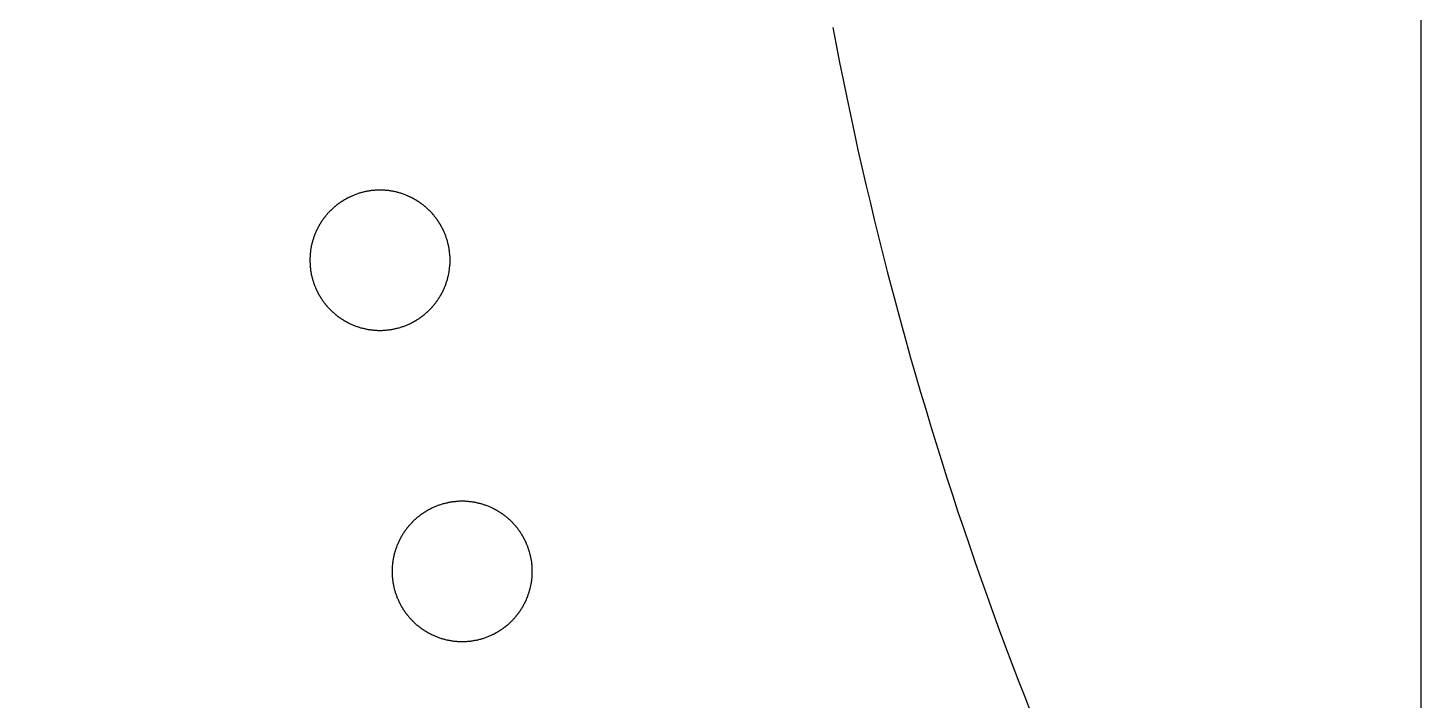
# Model space of a CAD drawing. Extents: x -111 to 2985, y -118 to 122.
# Drawn here: x -42.84 to -31.26, y -53.96 to -48.38 of the extents above; entities that cross this region are included whole.
import ezdxf

# ---------------------------------------------------------------- set-up
doc = ezdxf.new("R2010")
doc.units = 0
doc.layers.add('LAYER_03', color=5, linetype='CONTINUOUS')

msp = doc.modelspace()

# ---------------------------------------------------------------- linework, layer by layer
at = {"layer": 'LAYER_03'}
for points in [[(-110.839, -73.699), (-31.256, -73.699), (-31.256, -42.31)], [(-36.147, -48.371), (-36.119, -48.516), (-36.091, -48.662), (-36.062, -48.807), (-36.032, -48.953), (-36.001, -49.098), (-35.97, -49.243), (-35.938, -49.388), (-35.905, -49.533), (-35.872, -49.678), (-35.838, -49.822), (-35.803, -49.967), (-35.768, -50.111), (-35.732, -50.256), (-35.695, -50.4), (-35.657, -50.543), (-35.619, -50.687), (-35.58, -50.831), (-35.54, -50.974), (-35.5, -51.117), (-35.459, -51.26), (-35.417, -51.403), (-35.375, -51.545), (-35.332, -51.688), (-35.288, -51.83), (-35.244, -51.972), (-35.199, -52.114), (-35.153, -52.255), (-35.107, -52.397), (-35.059, -52.538), (-35.012, -52.678), (-34.963, -52.819), (-34.914, -52.959), (-34.864, -53.099), (-34.814, -53.239), (-34.763, -53.379), (-34.711, -53.518), (-34.658, -53.657), (-34.605, -53.796), (-34.552, -53.934), (-34.497, -54.073)]]:
    msp.add_lwpolyline(points, dxfattribs=at)
for points in [[(-39.33, -50.306), (-39.33, -50.3), (-39.33, -50.293), (-39.33, -50.287), (-39.33, -50.28), (-39.33, -50.274), (-39.331, -50.267), (-39.331, -50.261), (-39.332, -50.254), (-39.333, -50.247), (-39.333, -50.241), (-39.334, -50.234), (-39.335, -50.227), (-39.336, -50.221), (-39.337, -50.214), (-39.338, -50.207), (-39.339, -50.2), (-39.341, -50.194), (-39.342, -50.187), (-39.343, -50.18), (-39.345, -50.173), (-39.347, -50.166), (-39.348, -50.16), (-39.35, -50.153), (-39.352, -50.146), (-39.354, -50.139), (-39.356, -50.132), (-39.358, -50.126), (-39.361, -50.119), (-39.363, -50.112), (-39.365, -50.105), (-39.368, -50.099), (-39.37, -50.092), (-39.373, -50.085), (-39.376, -50.079), (-39.379, -50.072), (-39.382, -50.065), (-39.385, -50.059), (-39.386, -50.055), (-39.388, -50.052), (-39.39, -50.049), (-39.391, -50.045), (-39.393, -50.042), (-39.395, -50.039), (-39.396, -50.036), (-39.398, -50.032), (-39.4, -50.029), (-39.402, -50.026), (-39.403, -50.023), (-39.405, -50.019), (-39.407, -50.016), (-39.409, -50.013), (-39.411, -50.01), (-39.413, -50.006), (-39.415, -50.003), (-39.417, -50), (-39.419, -49.997), (-39.421, -49.994), (-39.423, -49.991), (-39.425, -49.988), (-39.427, -49.984), (-39.429, -49.981), (-39.431, -49.978), (-39.433, -49.975), (-39.435, -49.972), (-39.437, -49.969), (-39.439, -49.966), (-39.442, -49.963), (-39.444, -49.96), (-39.446, -49.957), (-39.448, -49.954), (-39.451, -49.951), (-39.453, -49.948), (-39.455, -49.945), (-39.458, -49.942), (-39.46, -49.939), (-39.462, -49.936), (-39.465, -49.933), (-39.467, -49.93), (-39.47, -49.928), (-39.472, -49.925), (-39.474, -49.922), (-39.477, -49.919), (-39.479, -49.916), (-39.482, -49.913), (-39.485, -49.911), (-39.487, -49.908), (-39.49, -49.905), (-39.492, -49.902), (-39.495, -49.9), (-39.498, -49.897), (-39.5, -49.894), (-39.503, -49.892), (-39.506, -49.889), (-39.508, -49.886), (-39.511, -49.884), (-39.514, -49.881), (-39.517, -49.879), (-39.519, -49.876), (-39.522, -49.874), (-39.525, -49.871), (-39.528, -49.869), (-39.531, -49.866), (-39.533, -49.864), (-39.536, -49.861), (-39.539, -49.859), (-39.542, -49.856), (-39.545, -49.854), (-39.548, -49.852), (-39.551, -49.849), (-39.554, -49.847), (-39.557, -49.845), (-39.56, -49.842), (-39.563, -49.84), (-39.566, -49.838), (-39.569, -49.836), (-39.572, -49.834), (-39.575, -49.831), (-39.578, -49.829), (-39.581, -49.827), (-39.584, -49.825), (-39.587, -49.823), (-39.59, -49.821), (-39.593, -49.819), (-39.597, -49.817), (-39.6, -49.815), (-39.603, -49.813), (-39.606, -49.811), (-39.609, -49.809), (-39.612, -49.807), (-39.616, -49.805), (-39.619, -49.803), (-39.622, -49.801), (-39.625, -49.799), (-39.628, -49.798), (-39.632, -49.796), (-39.635, -49.794), (-39.638, -49.792), (-39.641, -49.791), (-39.645, -49.789), (-39.648, -49.787), (-39.651, -49.785), (-39.654, -49.784), (-39.658, -49.782), (-39.661, -49.781), (-39.664, -49.779), (-39.671, -49.776), (-39.678, -49.773), (-39.684, -49.77), (-39.691, -49.767), (-39.698, -49.765), (-39.704, -49.762), (-39.711, -49.759), (-39.718, -49.757), (-39.725, -49.755), (-39.732, -49.752), (-39.738, -49.75), (-39.745, -49.748), (-39.752, -49.746), (-39.759, -49.744), (-39.766, -49.742), (-39.772, -49.741), (-39.779, -49.739), (-39.786, -49.738), (-39.793, -49.736), (-39.799, -49.735), (-39.806, -49.733), (-39.813, -49.732), (-39.82, -49.731), (-39.826, -49.73), (-39.833, -49.729), (-39.84, -49.728), (-39.847, -49.727), (-39.853, -49.727), (-39.86, -49.726), (-39.867, -49.726), (-39.873, -49.725), (-39.88, -49.725), (-39.886, -49.724), (-39.893, -49.724), (-39.899, -49.724), (-39.906, -49.724), (-39.912, -49.724), (-39.919, -49.724), (-39.925, -49.724), (-39.932, -49.724), (-39.938, -49.724), (-39.945, -49.725), (-39.951, -49.725), (-39.958, -49.726), (-39.965, -49.726), (-39.971, -49.727), (-39.978, -49.727), (-39.985, -49.728), (-39.991, -49.729), (-39.998, -49.73), (-40.005, -49.731), (-40.012, -49.732), (-40.018, -49.733), (-40.025, -49.735), (-40.032, -49.736), (-40.039, -49.738), (-40.045, -49.739), (-40.052, -49.741), (-40.059, -49.742), (-40.066, -49.744), (-40.073, -49.746), (-40.079, -49.748), (-40.086, -49.75), (-40.093, -49.752), (-40.1, -49.755), (-40.106, -49.757), (-40.113, -49.759), (-40.12, -49.762), (-40.127, -49.765), (-40.133, -49.767), (-40.14, -49.77), (-40.147, -49.773), (-40.153, -49.776), (-40.16, -49.779), (-40.163, -49.781), (-40.167, -49.782), (-40.17, -49.784), (-40.173, -49.785), (-40.177, -49.787), (-40.18, -49.789), (-40.183, -49.791), (-40.186, -49.792), (-40.19, -49.794), (-40.193, -49.796), (-40.196, -49.798), (-40.199, -49.799), (-40.203, -49.801), (-40.206, -49.803), (-40.209, -49.805), (-40.212, -49.807), (-40.215, -49.809), (-40.219, -49.811), (-40.222, -49.813), (-40.225, -49.815), (-40.228, -49.817), (-40.231, -49.819), (-40.234, -49.821), (-40.237, -49.823), (-40.24, -49.825), (-40.243, -49.827), (-40.247, -49.829), (-40.25, -49.831), (-40.253, -49.834), (-40.256, -49.836), (-40.259, -49.838), (-40.262, -49.84), (-40.265, -49.842), (-40.268, -49.845), (-40.271, -49.847), (-40.274, -49.849), (-40.277, -49.852), (-40.28, -49.854), (-40.282, -49.856), (-40.285, -49.859), (-40.288, -49.861), (-40.291, -49.864), (-40.294, -49.866), (-40.297, -49.869), (-40.3, -49.871), (-40.302, -49.874), (-40.305, -49.876), (-40.308, -49.879), (-40.311, -49.881), (-40.313, -49.884), (-40.316, -49.886), (-40.319, -49.889), (-40.322, -49.892), (-40.324, -49.894), (-40.327, -49.897), (-40.33, -49.9), (-40.332, -49.902), (-40.335, -49.905), (-40.337, -49.908), (-40.34, -49.911), (-40.342, -49.913), (-40.345, -49.916), (-40.348, -49.919), (-40.35, -49.922), (-40.353, -49.925), (-40.355, -49.928), (-40.357, -49.93), (-40.36, -49.933), (-40.362, -49.936), (-40.365, -49.939), (-40.367, -49.942), (-40.369, -49.945), (-40.372, -49.948), (-40.374, -49.951), (-40.376, -49.954), (-40.378, -49.957), (-40.381, -49.96), (-40.383, -49.963), (-40.385, -49.966), (-40.387, -49.969), (-40.389, -49.972), (-40.392, -49.975), (-40.394, -49.978), (-40.396, -49.981), (-40.398, -49.984), (-40.4, -49.988), (-40.402, -49.991), (-40.404, -49.994), (-40.406, -49.997), (-40.408, -50), (-40.41, -50.003), (-40.412, -50.006), (-40.414, -50.01), (-40.416, -50.013), (-40.417, -50.016), (-40.419, -50.019), (-40.421, -50.023), (-40.423, -50.026), (-40.425, -50.029), (-40.426, -50.032), (-40.428, -50.036), (-40.43, -50.039), (-40.432, -50.042), (-40.433, -50.045), (-40.435, -50.049), (-40.436, -50.052), (-40.438, -50.055), (-40.44, -50.059), (-40.443, -50.065), (-40.446, -50.072), (-40.449, -50.079), (-40.451, -50.085), (-40.454, -50.092), (-40.457, -50.099), (-40.459, -50.105), (-40.462, -50.112), (-40.464, -50.119), (-40.466, -50.126), (-40.468, -50.132), (-40.47, -50.139), (-40.472, -50.146), (-40.474, -50.153), (-40.476, -50.16), (-40.478, -50.166), (-40.48, -50.173), (-40.481, -50.18), (-40.483, -50.187), (-40.484, -50.194), (-40.485, -50.2), (-40.486, -50.207), (-40.488, -50.214), (-40.489, -50.221), (-40.49, -50.227), (-40.49, -50.234), (-40.491, -50.241), (-40.492, -50.247), (-40.493, -50.254), (-40.493, -50.261), (-40.494, -50.267), (-40.494, -50.274), (-40.494, -50.28), (-40.495, -50.287), (-40.495, -50.293), (-40.495, -50.3), (-40.495, -50.306), (-40.495, -50.313), (-40.495, -50.319), (-40.495, -50.326), (-40.494, -50.332), (-40.494, -50.339), (-40.494, -50.346), (-40.493, -50.352), (-40.493, -50.359), (-40.492, -50.365), (-40.491, -50.372), (-40.49, -50.379), (-40.49, -50.385), (-40.489, -50.392), (-40.488, -50.399), (-40.486, -50.406), (-40.485, -50.412), (-40.484, -50.419), (-40.483, -50.426), (-40.481, -50.433), (-40.48, -50.44), (-40.478, -50.446), (-40.476, -50.453), (-40.474, -50.46), (-40.472, -50.467), (-40.47, -50.474), (-40.468, -50.48), (-40.466, -50.487), (-40.464, -50.494), (-40.462, -50.501), (-40.459, -50.507), (-40.457, -50.514), (-40.454, -50.521), (-40.451, -50.528), (-40.449, -50.534), (-40.446, -50.541), (-40.443, -50.548), (-40.44, -50.554), (-40.438, -50.558), (-40.436, -50.561), (-40.435, -50.564), (-40.433, -50.567), (-40.432, -50.571), (-40.43, -50.574), (-40.428, -50.577), (-40.426, -50.581), (-40.425, -50.584), (-40.423, -50.587), (-40.421, -50.59), (-40.419, -50.594), (-40.417, -50.597), (-40.416, -50.6), (-40.414, -50.603), (-40.412, -50.606), (-40.41, -50.609), (-40.408, -50.613), (-40.406, -50.616), (-40.404, -50.619), (-40.402, -50.622), (-40.4, -50.625), (-40.398, -50.628), (-40.396, -50.631), (-40.394, -50.635), (-40.392, -50.638), (-40.389, -50.641), (-40.387, -50.644), (-40.385, -50.647), (-40.383, -50.65), (-40.381, -50.653), (-40.378, -50.656), (-40.376, -50.659), (-40.374, -50.662), (-40.372, -50.665), (-40.369, -50.668), (-40.367, -50.671), (-40.365, -50.674), (-40.362, -50.677), (-40.36, -50.679), (-40.357, -50.682), (-40.355, -50.685), (-40.353, -50.688), (-40.35, -50.691), (-40.348, -50.694), (-40.345, -50.697), (-40.342, -50.699), (-40.34, -50.702), (-40.337, -50.705), (-40.335, -50.708), (-40.332, -50.71), (-40.33, -50.713), (-40.327, -50.716), (-40.324, -50.718), (-40.322, -50.721), (-40.319, -50.724), (-40.316, -50.726), (-40.313, -50.729), (-40.311, -50.732), (-40.308, -50.734), (-40.305, -50.737), (-40.302, -50.739), (-40.3, -50.742), (-40.297, -50.744), (-40.294, -50.747), (-40.291, -50.749), (-40.288, -50.752), (-40.285, -50.754), (-40.282, -50.756), (-40.28, -50.759), (-40.277, -50.761), (-40.274, -50.763), (-40.271, -50.766), (-40.268, -50.768), (-40.265, -50.77), (-40.262, -50.773), (-40.259, -50.775), (-40.256, -50.777), (-40.253, -50.779), (-40.25, -50.781), (-40.247, -50.784), (-40.243, -50.786), (-40.24, -50.788), (-40.237, -50.79), (-40.234, -50.792), (-40.231, -50.794), (-40.228, -50.796), (-40.225, -50.798), (-40.222, -50.8), (-40.219, -50.802), (-40.215, -50.804), (-40.212, -50.806), (-40.209, -50.808), (-40.206, -50.81), (-40.203, -50.812), (-40.199, -50.813), (-40.196, -50.815), (-40.193, -50.817), (-40.19, -50.819), (-40.186, -50.821), (-40.183, -50.822), (-40.18, -50.824), (-40.177, -50.826), (-40.173, -50.827), (-40.17, -50.829), (-40.167, -50.831), (-40.163, -50.832), (-40.16, -50.834), (-40.153, -50.837), (-40.147, -50.84), (-40.14, -50.843), (-40.133, -50.845), (-40.127, -50.848), (-40.12, -50.851), (-40.113, -50.853), (-40.106, -50.856), (-40.1, -50.858), (-40.093, -50.86), (-40.086, -50.863), (-40.079, -50.865), (-40.073, -50.867), (-40.066, -50.868), (-40.059, -50.87), (-40.052, -50.872), (-40.045, -50.874), (-40.039, -50.875), (-40.032, -50.877), (-40.025, -50.878), (-40.018, -50.879), (-40.012, -50.881), (-40.005, -50.882), (-39.998, -50.883), (-39.991, -50.884), (-39.985, -50.885), (-39.978, -50.885), (-39.971, -50.886), (-39.965, -50.887), (-39.958, -50.887), (-39.951, -50.888), (-39.945, -50.888), (-39.938, -50.888), (-39.932, -50.889), (-39.925, -50.889), (-39.919, -50.889), (-39.912, -50.889), (-39.906, -50.889), (-39.899, -50.889), (-39.893, -50.889), (-39.886, -50.888), (-39.88, -50.888), (-39.873, -50.888), (-39.867, -50.887), (-39.86, -50.887), (-39.853, -50.886), (-39.847, -50.885), (-39.84, -50.885), (-39.833, -50.884), (-39.826, -50.883), (-39.82, -50.882), (-39.813, -50.881), (-39.806, -50.879), (-39.799, -50.878), (-39.793, -50.877), (-39.786, -50.875), (-39.779, -50.874), (-39.772, -50.872), (-39.766, -50.87), (-39.759, -50.868), (-39.752, -50.867), (-39.745, -50.865), (-39.738, -50.863), (-39.732, -50.86), (-39.725, -50.858), (-39.718, -50.856), (-39.711, -50.853), (-39.704, -50.851), (-39.698, -50.848), (-39.691, -50.845), (-39.684, -50.843), (-39.678, -50.84), (-39.671, -50.837), (-39.664, -50.834), (-39.661, -50.832), (-39.658, -50.831), (-39.654, -50.829), (-39.651, -50.827), (-39.648, -50.826), (-39.645, -50.824), (-39.641, -50.822), (-39.638, -50.821), (-39.635, -50.819), (-39.632, -50.817), (-39.628, -50.815), (-39.625, -50.813), (-39.622, -50.812), (-39.619, -50.81), (-39.616, -50.808), (-39.612, -50.806), (-39.609, -50.804), (-39.606, -50.802), (-39.603, -50.8), (-39.6, -50.798), (-39.597, -50.796), (-39.593, -50.794), (-39.59, -50.792), (-39.587, -50.79), (-39.584, -50.788), (-39.581, -50.786), (-39.578, -50.784), (-39.575, -50.781), (-39.572, -50.779), (-39.569, -50.777), (-39.566, -50.775), (-39.563, -50.773), (-39.56, -50.77), (-39.557, -50.768), (-39.554, -50.766), (-39.551, -50.763), (-39.548, -50.761), (-39.545, -50.759), (-39.542, -50.756), (-39.539, -50.754), (-39.536, -50.752), (-39.533, -50.749), (-39.531, -50.747), (-39.528, -50.744), (-39.525, -50.742), (-39.522, -50.739), (-39.519, -50.737), (-39.517, -50.734), (-39.514, -50.732), (-39.511, -50.729), (-39.508, -50.726), (-39.506, -50.724), (-39.503, -50.721), (-39.5, -50.718), (-39.498, -50.716), (-39.495, -50.713), (-39.492, -50.71), (-39.49, -50.708), (-39.487, -50.705), (-39.485, -50.702), (-39.482, -50.699), (-39.479, -50.697), (-39.477, -50.694), (-39.474, -50.691), (-39.472, -50.688), (-39.47, -50.685), (-39.467, -50.682), (-39.465, -50.679), (-39.462, -50.677), (-39.46, -50.674), (-39.458, -50.671), (-39.455, -50.668), (-39.453, -50.665), (-39.451, -50.662), (-39.448, -50.659), (-39.446, -50.656), (-39.444, -50.653), (-39.442, -50.65), (-39.439, -50.647), (-39.437, -50.644), (-39.435, -50.641), (-39.433, -50.638), (-39.431, -50.635), (-39.429, -50.631), (-39.427, -50.628), (-39.425, -50.625), (-39.423, -50.622), (-39.421, -50.619), (-39.419, -50.616), (-39.417, -50.613), (-39.415, -50.609), (-39.413, -50.606), (-39.411, -50.603), (-39.409, -50.6), (-39.407, -50.597), (-39.405, -50.594), (-39.403, -50.59), (-39.402, -50.587), (-39.4, -50.584), (-39.398, -50.581), (-39.396, -50.577), (-39.395, -50.574), (-39.393, -50.571), (-39.391, -50.567), (-39.39, -50.564), (-39.388, -50.561), (-39.386, -50.558), (-39.385, -50.554), (-39.382, -50.548), (-39.379, -50.541), (-39.376, -50.534), (-39.373, -50.528), (-39.37, -50.521), (-39.368, -50.514), (-39.365, -50.507), (-39.363, -50.501), (-39.361, -50.494), (-39.358, -50.487), (-39.356, -50.48), (-39.354, -50.474), (-39.352, -50.467), (-39.35, -50.46), (-39.348, -50.453), (-39.347, -50.446), (-39.345, -50.44), (-39.343, -50.433), (-39.342, -50.426), (-39.341, -50.419), (-39.339, -50.412), (-39.338, -50.406), (-39.337, -50.399), (-39.336, -50.392), (-39.335, -50.385), (-39.334, -50.379), (-39.333, -50.372), (-39.333, -50.365), (-39.332, -50.359), (-39.331, -50.352), (-39.331, -50.346), (-39.33, -50.339), (-39.33, -50.332), (-39.33, -50.326), (-39.33, -50.319), (-39.33, -50.313)], [(-38.646, -52.892), (-38.646, -52.886), (-38.646, -52.88), (-38.646, -52.873), (-38.647, -52.866), (-38.647, -52.86), (-38.647, -52.853), (-38.648, -52.847), (-38.648, -52.84), (-38.649, -52.833), (-38.65, -52.827), (-38.651, -52.82), (-38.651, -52.813), (-38.652, -52.807), (-38.653, -52.8), (-38.655, -52.793), (-38.656, -52.786), (-38.657, -52.78), (-38.658, -52.773), (-38.66, -52.766), (-38.662, -52.759), (-38.663, -52.752), (-38.665, -52.746), (-38.667, -52.739), (-38.669, -52.732), (-38.671, -52.725), (-38.673, -52.719), (-38.675, -52.712), (-38.677, -52.705), (-38.679, -52.698), (-38.682, -52.691), (-38.684, -52.685), (-38.687, -52.678), (-38.69, -52.671), (-38.693, -52.665), (-38.695, -52.658), (-38.698, -52.651), (-38.701, -52.645), (-38.703, -52.641), (-38.705, -52.638), (-38.706, -52.635), (-38.708, -52.631), (-38.71, -52.628), (-38.711, -52.625), (-38.713, -52.622), (-38.715, -52.618), (-38.716, -52.615), (-38.718, -52.612), (-38.72, -52.609), (-38.722, -52.605), (-38.724, -52.602), (-38.725, -52.599), (-38.727, -52.596), (-38.729, -52.593), (-38.731, -52.589), (-38.733, -52.586), (-38.735, -52.583), (-38.737, -52.58), (-38.739, -52.577), (-38.741, -52.574), (-38.743, -52.57), (-38.745, -52.567), (-38.747, -52.564), (-38.749, -52.561), (-38.752, -52.558), (-38.754, -52.555), (-38.756, -52.552), (-38.758, -52.549), (-38.76, -52.546), (-38.763, -52.543), (-38.765, -52.54), (-38.767, -52.537), (-38.769, -52.534), (-38.772, -52.531), (-38.774, -52.528), (-38.776, -52.525), (-38.779, -52.522), (-38.781, -52.519), (-38.784, -52.516), (-38.786, -52.514), (-38.789, -52.511), (-38.791, -52.508), (-38.793, -52.505), (-38.796, -52.502), (-38.799, -52.5), (-38.801, -52.497), (-38.804, -52.494), (-38.806, -52.491), (-38.809, -52.488), (-38.811, -52.486), (-38.814, -52.483), (-38.817, -52.48), (-38.819, -52.478), (-38.822, -52.475), (-38.825, -52.473), (-38.828, -52.47), (-38.83, -52.467), (-38.833, -52.465), (-38.836, -52.462), (-38.839, -52.46), (-38.841, -52.457), (-38.844, -52.455), (-38.847, -52.452), (-38.85, -52.45), (-38.853, -52.447), (-38.856, -52.445), (-38.859, -52.442), (-38.862, -52.44), (-38.864, -52.438), (-38.867, -52.435), (-38.87, -52.433), (-38.873, -52.431), (-38.876, -52.428), (-38.879, -52.426), (-38.882, -52.424), (-38.885, -52.422), (-38.888, -52.42), (-38.891, -52.417), (-38.894, -52.415), (-38.898, -52.413), (-38.901, -52.411), (-38.904, -52.409), (-38.907, -52.407), (-38.91, -52.405), (-38.913, -52.403), (-38.916, -52.401), (-38.919, -52.399), (-38.923, -52.397), (-38.926, -52.395), (-38.929, -52.393), (-38.932, -52.391), (-38.935, -52.389), (-38.938, -52.387), (-38.942, -52.385), (-38.945, -52.384), (-38.948, -52.382), (-38.951, -52.38), (-38.955, -52.378), (-38.958, -52.377), (-38.961, -52.375), (-38.964, -52.373), (-38.968, -52.372), (-38.971, -52.37), (-38.974, -52.368), (-38.978, -52.367), (-38.981, -52.365), (-38.988, -52.362), (-38.994, -52.359), (-39.001, -52.356), (-39.008, -52.353), (-39.014, -52.351), (-39.021, -52.348), (-39.028, -52.346), (-39.035, -52.343), (-39.041, -52.341), (-39.048, -52.338), (-39.055, -52.336), (-39.062, -52.334), (-39.068, -52.332), (-39.075, -52.33), (-39.082, -52.329), (-39.089, -52.327), (-39.096, -52.325), (-39.102, -52.324), (-39.109, -52.322), (-39.116, -52.321), (-39.123, -52.319), (-39.13, -52.318), (-39.136, -52.317), (-39.143, -52.316), (-39.15, -52.315), (-39.156, -52.314), (-39.163, -52.313), (-39.17, -52.313), (-39.176, -52.312), (-39.183, -52.312), (-39.19, -52.311), (-39.196, -52.311), (-39.203, -52.31), (-39.209, -52.31), (-39.216, -52.31), (-39.222, -52.31), (-39.229, -52.31), (-39.235, -52.31), (-39.242, -52.31), (-39.248, -52.31), (-39.255, -52.31), (-39.261, -52.311), (-39.268, -52.311), (-39.275, -52.312), (-39.281, -52.312), (-39.288, -52.313), (-39.294, -52.313), (-39.301, -52.314), (-39.308, -52.315), (-39.315, -52.316), (-39.321, -52.317), (-39.328, -52.318), (-39.335, -52.319), (-39.342, -52.321), (-39.348, -52.322), (-39.355, -52.324), (-39.362, -52.325), (-39.369, -52.327), (-39.376, -52.329), (-39.382, -52.33), (-39.389, -52.332), (-39.396, -52.334), (-39.403, -52.336), (-39.409, -52.338), (-39.416, -52.341), (-39.423, -52.343), (-39.43, -52.346), (-39.437, -52.348), (-39.443, -52.351), (-39.45, -52.353), (-39.457, -52.356), (-39.463, -52.359), (-39.47, -52.362), (-39.477, -52.365), (-39.48, -52.367), (-39.483, -52.368), (-39.487, -52.37), (-39.49, -52.372), (-39.493, -52.373), (-39.496, -52.375), (-39.5, -52.377), (-39.503, -52.378), (-39.506, -52.38), (-39.509, -52.382), (-39.513, -52.384), (-39.516, -52.385), (-39.519, -52.387), (-39.522, -52.389), (-39.526, -52.391), (-39.529, -52.393), (-39.532, -52.395), (-39.535, -52.397), (-39.538, -52.399), (-39.541, -52.401), (-39.544, -52.403), (-39.548, -52.405), (-39.551, -52.407), (-39.554, -52.409), (-39.557, -52.411), (-39.56, -52.413), (-39.563, -52.415), (-39.566, -52.417), (-39.569, -52.42), (-39.572, -52.422), (-39.575, -52.424), (-39.578, -52.426), (-39.581, -52.428), (-39.584, -52.431), (-39.587, -52.433), (-39.59, -52.435), (-39.593, -52.438), (-39.596, -52.44), (-39.599, -52.442), (-39.602, -52.445), (-39.605, -52.447), (-39.608, -52.45), (-39.61, -52.452), (-39.613, -52.455), (-39.616, -52.457), (-39.619, -52.46), (-39.622, -52.462), (-39.624, -52.465), (-39.627, -52.467), (-39.63, -52.47), (-39.633, -52.473), (-39.635, -52.475), (-39.638, -52.478), (-39.641, -52.48), (-39.643, -52.483), (-39.646, -52.486), (-39.649, -52.488), (-39.651, -52.491), (-39.654, -52.494), (-39.656, -52.497), (-39.659, -52.5), (-39.662, -52.502), (-39.664, -52.505), (-39.667, -52.508), (-39.669, -52.511), (-39.672, -52.514), (-39.674, -52.516), (-39.676, -52.519), (-39.679, -52.522), (-39.681, -52.525), (-39.684, -52.528), (-39.686, -52.531), (-39.688, -52.534), (-39.69, -52.537), (-39.693, -52.54), (-39.695, -52.543), (-39.697, -52.546), (-39.699, -52.549), (-39.702, -52.552), (-39.704, -52.555), (-39.706, -52.558), (-39.708, -52.561), (-39.71, -52.564), (-39.712, -52.567), (-39.714, -52.57), (-39.716, -52.574), (-39.719, -52.577), (-39.721, -52.58), (-39.723, -52.583), (-39.724, -52.586), (-39.726, -52.589), (-39.728, -52.593), (-39.73, -52.596), (-39.732, -52.599), (-39.734, -52.602), (-39.736, -52.605), (-39.738, -52.609), (-39.739, -52.612), (-39.741, -52.615), (-39.743, -52.618), (-39.745, -52.622), (-39.746, -52.625), (-39.748, -52.628), (-39.75, -52.631), (-39.751, -52.635), (-39.753, -52.638), (-39.755, -52.641), (-39.756, -52.645), (-39.759, -52.651), (-39.762, -52.658), (-39.765, -52.665), (-39.768, -52.671), (-39.771, -52.678), (-39.773, -52.685), (-39.776, -52.691), (-39.778, -52.698), (-39.78, -52.705), (-39.783, -52.712), (-39.785, -52.719), (-39.787, -52.725), (-39.789, -52.732), (-39.791, -52.739), (-39.793, -52.746), (-39.794, -52.752), (-39.796, -52.759), (-39.798, -52.766), (-39.799, -52.773), (-39.8, -52.78), (-39.802, -52.786), (-39.803, -52.793), (-39.804, -52.8), (-39.805, -52.807), (-39.806, -52.813), (-39.807, -52.82), (-39.808, -52.827), (-39.808, -52.833), (-39.809, -52.84), (-39.81, -52.847), (-39.81, -52.853), (-39.811, -52.86), (-39.811, -52.866), (-39.811, -52.873), (-39.811, -52.88), (-39.811, -52.886), (-39.811, -52.892), (-39.811, -52.899), (-39.811, -52.905), (-39.811, -52.912), (-39.811, -52.918), (-39.811, -52.925), (-39.81, -52.932), (-39.81, -52.938), (-39.809, -52.945), (-39.808, -52.951), (-39.808, -52.958), (-39.807, -52.965), (-39.806, -52.972), (-39.805, -52.978), (-39.804, -52.985), (-39.803, -52.992), (-39.802, -52.998), (-39.8, -53.005), (-39.799, -53.012), (-39.798, -53.019), (-39.796, -53.026), (-39.794, -53.032), (-39.793, -53.039), (-39.791, -53.046), (-39.789, -53.053), (-39.787, -53.06), (-39.785, -53.066), (-39.783, -53.073), (-39.78, -53.08), (-39.778, -53.087), (-39.776, -53.093), (-39.773, -53.1), (-39.771, -53.107), (-39.768, -53.114), (-39.765, -53.12), (-39.762, -53.127), (-39.759, -53.134), (-39.756, -53.14), (-39.755, -53.144), (-39.753, -53.147), (-39.751, -53.15), (-39.75, -53.154), (-39.748, -53.157), (-39.746, -53.16), (-39.745, -53.163), (-39.743, -53.167), (-39.741, -53.17), (-39.739, -53.173), (-39.738, -53.176), (-39.736, -53.18), (-39.734, -53.183), (-39.732, -53.186), (-39.73, -53.189), (-39.728, -53.192), (-39.726, -53.196), (-39.724, -53.199), (-39.723, -53.202), (-39.721, -53.205), (-39.719, -53.208), (-39.716, -53.211), (-39.714, -53.214), (-39.712, -53.218), (-39.71, -53.221), (-39.708, -53.224), (-39.706, -53.227), (-39.704, -53.23), (-39.702, -53.233), (-39.699, -53.236), (-39.697, -53.239), (-39.695, -53.242), (-39.693, -53.245), (-39.69, -53.248), (-39.688, -53.251), (-39.686, -53.254), (-39.684, -53.257), (-39.681, -53.26), (-39.679, -53.263), (-39.676, -53.266), (-39.674, -53.268), (-39.672, -53.271), (-39.669, -53.274), (-39.667, -53.277), (-39.664, -53.28), (-39.662, -53.283), (-39.659, -53.285), (-39.656, -53.288), (-39.654, -53.291), (-39.651, -53.294), (-39.649, -53.296), (-39.646, -53.299), (-39.643, -53.302), (-39.641, -53.304), (-39.638, -53.307), (-39.635, -53.31), (-39.633, -53.312), (-39.63, -53.315), (-39.627, -53.318), (-39.624, -53.32), (-39.622, -53.323), (-39.619, -53.325), (-39.616, -53.328), (-39.613, -53.33), (-39.61, -53.333), (-39.608, -53.335), (-39.605, -53.338), (-39.602, -53.34), (-39.599, -53.342), (-39.596, -53.345), (-39.593, -53.347), (-39.59, -53.35), (-39.587, -53.352), (-39.584, -53.354), (-39.581, -53.356), (-39.578, -53.359), (-39.575, -53.361), (-39.572, -53.363), (-39.569, -53.365), (-39.566, -53.368), (-39.563, -53.37), (-39.56, -53.372), (-39.557, -53.374), (-39.554, -53.376), (-39.551, -53.378), (-39.548, -53.38), (-39.544, -53.382), (-39.541, -53.384), (-39.538, -53.386), (-39.535, -53.388), (-39.532, -53.39), (-39.529, -53.392), (-39.526, -53.394), (-39.522, -53.396), (-39.519, -53.398), (-39.516, -53.399), (-39.513, -53.401), (-39.509, -53.403), (-39.506, -53.405), (-39.503, -53.407), (-39.5, -53.408), (-39.496, -53.41), (-39.493, -53.412), (-39.49, -53.413), (-39.487, -53.415), (-39.483, -53.417), (-39.48, -53.418), (-39.477, -53.42), (-39.47, -53.423), (-39.463, -53.426), (-39.457, -53.429), (-39.45, -53.431), (-39.443, -53.434), (-39.437, -53.437), (-39.43, -53.439), (-39.423, -53.442), (-39.416, -53.444), (-39.409, -53.446), (-39.403, -53.449), (-39.396, -53.451), (-39.389, -53.453), (-39.382, -53.455), (-39.376, -53.456), (-39.369, -53.458), (-39.362, -53.46), (-39.355, -53.461), (-39.348, -53.463), (-39.342, -53.464), (-39.335, -53.465), (-39.328, -53.467), (-39.321, -53.468), (-39.315, -53.469), (-39.308, -53.47), (-39.301, -53.471), (-39.294, -53.471), (-39.288, -53.472), (-39.281, -53.473), (-39.275, -53.473), (-39.268, -53.474), (-39.261, -53.474), (-39.255, -53.475), (-39.248, -53.475), (-39.242, -53.475), (-39.235, -53.475), (-39.229, -53.475), (-39.222, -53.475), (-39.216, -53.475), (-39.209, -53.475), (-39.203, -53.475), (-39.196, -53.474), (-39.19, -53.474), (-39.183, -53.473), (-39.176, -53.473), (-39.17, -53.472), (-39.163, -53.471), (-39.156, -53.471), (-39.15, -53.47), (-39.143, -53.469), (-39.136, -53.468), (-39.13, -53.467), (-39.123, -53.465), (-39.116, -53.464), (-39.109, -53.463), (-39.102, -53.461), (-39.096, -53.46), (-39.089, -53.458), (-39.082, -53.456), (-39.075, -53.455), (-39.068, -53.453), (-39.062, -53.451), (-39.055, -53.449), (-39.048, -53.446), (-39.041, -53.444), (-39.035, -53.442), (-39.028, -53.439), (-39.021, -53.437), (-39.014, -53.434), (-39.008, -53.431), (-39.001, -53.429), (-38.994, -53.426), (-38.988, -53.423), (-38.981, -53.42), (-38.978, -53.418), (-38.974, -53.417), (-38.971, -53.415), (-38.968, -53.413), (-38.964, -53.412), (-38.961, -53.41), (-38.958, -53.408), (-38.955, -53.407), (-38.951, -53.405), (-38.948, -53.403), (-38.945, -53.401), (-38.942, -53.399), (-38.938, -53.398), (-38.935, -53.396), (-38.932, -53.394), (-38.929, -53.392), (-38.926, -53.39), (-38.923, -53.388), (-38.919, -53.386), (-38.916, -53.384), (-38.913, -53.382), (-38.91, -53.38), (-38.907, -53.378), (-38.904, -53.376), (-38.901, -53.374), (-38.898, -53.372), (-38.894, -53.37), (-38.891, -53.368), (-38.888, -53.365), (-38.885, -53.363), (-38.882, -53.361), (-38.879, -53.359), (-38.876, -53.356), (-38.873, -53.354), (-38.87, -53.352), (-38.867, -53.35), (-38.864, -53.347), (-38.862, -53.345), (-38.859, -53.342), (-38.856, -53.34), (-38.853, -53.338), (-38.85, -53.335), (-38.847, -53.333), (-38.844, -53.33), (-38.841, -53.328), (-38.839, -53.325), (-38.836, -53.323), (-38.833, -53.32), (-38.83, -53.318), (-38.828, -53.315), (-38.825, -53.312), (-38.822, -53.31), (-38.819, -53.307), (-38.817, -53.304), (-38.814, -53.302), (-38.811, -53.299), (-38.809, -53.296), (-38.806, -53.294), (-38.804, -53.291), (-38.801, -53.288), (-38.799, -53.285), (-38.796, -53.283), (-38.793, -53.28), (-38.791, -53.277), (-38.789, -53.274), (-38.786, -53.271), (-38.784, -53.268), (-38.781, -53.266), (-38.779, -53.263), (-38.776, -53.26), (-38.774, -53.257), (-38.772, -53.254), (-38.769, -53.251), (-38.767, -53.248), (-38.765, -53.245), (-38.763, -53.242), (-38.76, -53.239), (-38.758, -53.236), (-38.756, -53.233), (-38.754, -53.23), (-38.752, -53.227), (-38.749, -53.224), (-38.747, -53.221), (-38.745, -53.218), (-38.743, -53.214), (-38.741, -53.211), (-38.739, -53.208), (-38.737, -53.205), (-38.735, -53.202), (-38.733, -53.199), (-38.731, -53.196), (-38.729, -53.192), (-38.727, -53.189), (-38.725, -53.186), (-38.724, -53.183), (-38.722, -53.18), (-38.72, -53.176), (-38.718, -53.173), (-38.716, -53.17), (-38.715, -53.167), (-38.713, -53.163), (-38.711, -53.16), (-38.71, -53.157), (-38.708, -53.154), (-38.706, -53.15), (-38.705, -53.147), (-38.703, -53.144), (-38.701, -53.14), (-38.698, -53.134), (-38.695, -53.127), (-38.693, -53.12), (-38.69, -53.114), (-38.687, -53.107), (-38.684, -53.1), (-38.682, -53.093), (-38.679, -53.087), (-38.677, -53.08), (-38.675, -53.073), (-38.673, -53.066), (-38.671, -53.06), (-38.669, -53.053), (-38.667, -53.046), (-38.665, -53.039), (-38.663, -53.032), (-38.662, -53.026), (-38.66, -53.019), (-38.658, -53.012), (-38.657, -53.005), (-38.656, -52.998), (-38.655, -52.992), (-38.653, -52.985), (-38.652, -52.978), (-38.651, -52.972), (-38.651, -52.965), (-38.65, -52.958), (-38.649, -52.951), (-38.648, -52.945), (-38.648, -52.938), (-38.647, -52.932), (-38.647, -52.925), (-38.647, -52.918), (-38.646, -52.912), (-38.646, -52.905), (-38.646, -52.899)]]:
    msp.add_lwpolyline(points, close=True, dxfattribs=at)

doc.saveas('drawing.dxf')
